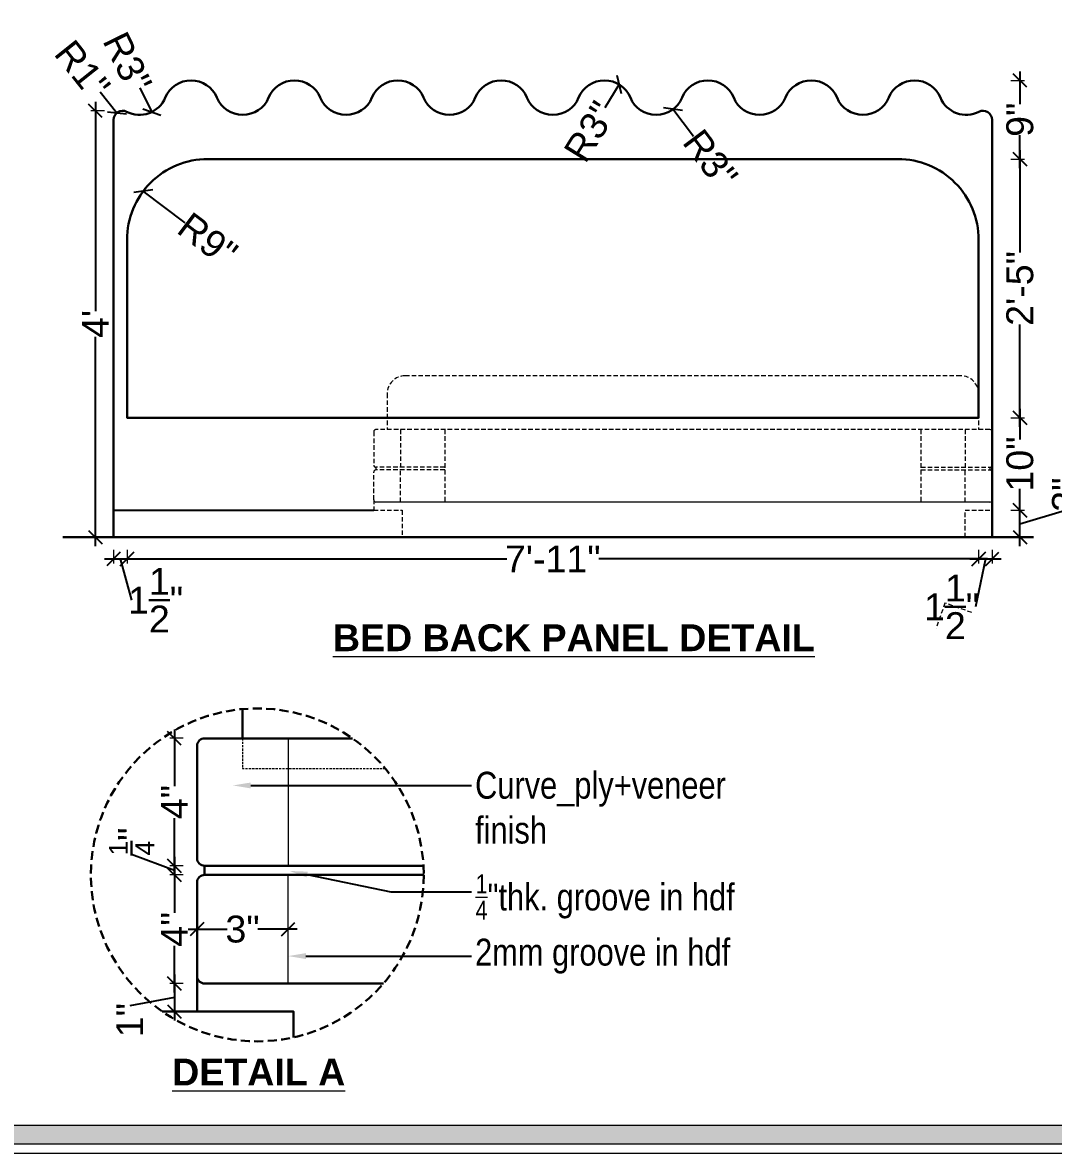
# Model space of a CAD drawing. Header units: millimetres. Extents: x 56222 to 3066687, y -650199 to -121287.
# Drawn here: x 131903.8 to 132018.8, y -183437.9 to -183311.7 of the extents above; entities that cross this region are included whole.
import ezdxf
from ezdxf import colors
from ezdxf.entities.mleader import LeaderData, LeaderLine
from ezdxf.math import Vec2, Vec3

# ---------------------------------------------------------------- set-up
doc = ezdxf.new("R2010")
doc.units = ezdxf.units.MM
doc.header["$MEASUREMENT"] = 0
doc.header["$PDMODE"] = 35
doc.linetypes.add('00-Floor Plan$0$DASHED', pattern=[0.75, 0.5, -0.25])
doc.linetypes.add('DASHEDX2', pattern=[1.5, 1, -0.5])
doc.layers.get('Defpoints').update_dxf_attribs({"color": 220})
for name, color, linetype, lineweight in [('DIM.', 250, 'Continuous', 13), ('Dimension', 10, 'DASHEDX2', 20), ('FURNITURE', 32, 'Continuous', 9), ('Text', 7, 'Continuous', 15), ('wall', 7, 'Continuous', 30), ('XX~SLAB ( BEAM )~ ( DIM )', 7, 'Continuous', 9)]:
    doc.layers.add(name, color=color, linetype=linetype, lineweight=lineweight)
doc.styles.add('Arial', font='arial.ttf')
doc.styles.get("Standard").update_dxf_attribs({"font": 'arial.ttf', "height": 6})
doc.styles.add('style4', font='ARIALN.TTF')
doc.dimstyles.new('Archana', dxfattribs={"dimtxt": 3, "dimasz": 1.5, "dimexe": 0.5, "dimexo": 0.5, "dimgap": 0, "dimtad": 0, "dimzin": 0, "dimdsep": 46, "dimlunit": 4, "dimtxsty": 'Arial', "dimblk": 'OBLIQUE', "dimcen": 0, "dimdle": 1, "dimclrd": 1, "dimclre": 1, "dimclrt": 5, "dimadec": 0, "dimazin": 0, "dimtfac": 1, "dimtofl": 0, "dimtmove": 1, "dimatfit": 3, "dimfxl": 1, "dimfxlon": 1, "dimtolj": 1, "dimtzin": 0, "dimlwd": 25, "dimlwe": -1, "dimarcsym": 0})

# ---------------------------------------------------------------- blocks, each defined once
blk = doc.blocks.new('_Oblique')
at = {"layer": 'wall', "color": 0, "lineweight": -2}
blk.add_line((-0.5, -0.5), (0.5, 0.5), dxfattribs=at)
blk = doc.blocks.new('*D842')
at = {"layer": 'Defpoints', "color": 0, "lineweight": 30, "transparency": 16777216}
for p in [(132011.94, -183366.11), (132015.05, -183366.11), (132011.94, -183369.11)]:
    blk.add_point(p, dxfattribs=at)
at = {"layer": 'FURNITURE', "color": 1, "lineweight": 25, "transparency": 16777216}
for p, q in [((132015.05, -183370.11), (132015.05, -183365.11)), ((132015.05, -183367.61), (132020.15, -183366.08))]:
    blk.add_line(p, q, dxfattribs=at)
at = {"layer": 'FURNITURE', "color": 1, "transparency": 16777216}
for p, q in [((132014.05, -183366.11), (132015.55, -183366.11)), ((132014.05, -183369.11), (132015.55, -183369.11))]:
    blk.add_line(p, q, dxfattribs=at)
at = {"layer": 'FURNITURE', "color": 1, "lineweight": 25, "transparency": 16777216, "xscale": 1.5, "yscale": 1.5, "zscale": 1.5}
for p, rotation in [((132015.05, -183366.11), 90), ((132015.05, -183369.11), 270)]:
    blk.add_blockref('_Oblique', p, dxfattribs=dict(at, rotation=rotation))
at = {"layer": 'FURNITURE', "color": 5, "lineweight": 30, "transparency": 16777216, "insert": (132020.15, -183364.36), "char_height": 3, "attachment_point": 5, "rotation": 90, "style": 'Arial'}
blk.add_mtext('\\A1;3"', dxfattribs=at)
blk = doc.blocks.new('*D843')
at = {"layer": 'Defpoints', "color": 0, "lineweight": 30, "transparency": 16777216}
for p in [(132010.44, -183355.79), (132015.05, -183355.79), (132011.94, -183366.11)]:
    blk.add_point(p, dxfattribs=at)
at = {"layer": 'FURNITURE', "color": 1, "lineweight": 25, "transparency": 16777216}
for p, q in [((132015.05, -183354.79), (132015.05, -183358.2)), ((132015.05, -183367.11), (132015.05, -183363.7))]:
    blk.add_line(p, q, dxfattribs=at)
at = {"layer": 'FURNITURE', "color": 1, "transparency": 16777216}
for p, q in [((132014.05, -183355.79), (132015.55, -183355.79)), ((132014.05, -183366.11), (132015.55, -183366.11))]:
    blk.add_line(p, q, dxfattribs=at)
at = {"layer": 'FURNITURE', "color": 1, "lineweight": 25, "transparency": 16777216, "xscale": 1.5, "yscale": 1.5, "zscale": 1.5}
for p, rotation in [((132015.05, -183355.79), 90), ((132015.05, -183366.11), 270)]:
    blk.add_blockref('_Oblique', p, dxfattribs=dict(at, rotation=rotation))
at = {"layer": 'FURNITURE', "color": 5, "lineweight": 30, "transparency": 16777216, "insert": (132015.05, -183360.95), "char_height": 3, "attachment_point": 5, "rotation": 90, "style": 'Arial'}
blk.add_mtext('\\A1;10"', dxfattribs=at)
blk = doc.blocks.new('*D844')
at = {"layer": 'Defpoints', "color": 0, "lineweight": 30, "transparency": 16777216}
for p in [(131995.89, -183326.93), (132015.05, -183326.93), (132010.44, -183355.79)]:
    blk.add_point(p, dxfattribs=at)
at = {"layer": 'FURNITURE', "color": 1, "lineweight": 25, "transparency": 16777216}
for p, q in [((132015.05, -183325.93), (132015.05, -183337.35)), ((132015.05, -183356.79), (132015.05, -183345.37))]:
    blk.add_line(p, q, dxfattribs=at)
at = {"layer": 'FURNITURE', "color": 1, "transparency": 16777216}
for p, q in [((132014.05, -183326.93), (132015.55, -183326.93)), ((132014.05, -183355.79), (132015.55, -183355.79))]:
    blk.add_line(p, q, dxfattribs=at)
at = {"layer": 'FURNITURE', "color": 1, "lineweight": 25, "transparency": 16777216, "xscale": 1.5, "yscale": 1.5, "zscale": 1.5}
for p, rotation in [((132015.05, -183326.93), 90), ((132015.05, -183355.79), 270)]:
    blk.add_blockref('_Oblique', p, dxfattribs=dict(at, rotation=rotation))
at = {"layer": 'FURNITURE', "color": 5, "lineweight": 30, "transparency": 16777216, "insert": (132015.05, -183341.36), "char_height": 3, "attachment_point": 5, "rotation": 90, "style": 'Arial'}
blk.add_mtext('\\A1;2\'-5"', dxfattribs=at)
blk = doc.blocks.new('*D845')
at = {"layer": 'Defpoints', "color": 0, "lineweight": 30, "transparency": 16777216}
for p in [(132003.29, -183318.15), (132015.05, -183318.15), (132001.44, -183326.93)]:
    blk.add_point(p, dxfattribs=at)
at = {"layer": 'FURNITURE', "color": 1, "lineweight": 25, "transparency": 16777216}
for p, q in [((132015.05, -183317.15), (132015.05, -183320.82)), ((132015.05, -183327.93), (132015.05, -183324.27))]:
    blk.add_line(p, q, dxfattribs=at)
at = {"layer": 'FURNITURE', "color": 1, "transparency": 16777216}
for p, q in [((132014.05, -183318.15), (132015.55, -183318.15)), ((132014.05, -183326.93), (132015.55, -183326.93))]:
    blk.add_line(p, q, dxfattribs=at)
at = {"layer": 'FURNITURE', "color": 1, "lineweight": 25, "transparency": 16777216, "xscale": 1.5, "yscale": 1.5, "zscale": 1.5}
for p, rotation in [((132015.05, -183318.15), 90), ((132015.05, -183326.93), 270)]:
    blk.add_blockref('_Oblique', p, dxfattribs=dict(at, rotation=rotation))
at = {"layer": 'FURNITURE', "color": 5, "lineweight": 30, "transparency": 16777216, "insert": (132015.05, -183322.54), "char_height": 3, "attachment_point": 5, "rotation": 90, "style": 'Arial'}
blk.add_mtext('\\A1;9"', dxfattribs=at)
blk = doc.blocks.new('*D846')
at = {"layer": 'Defpoints', "color": 0, "lineweight": 30, "transparency": 16777216}
for p in [(131915.41, -183371.29), (132010.44, -183370.73), (132010.44, -183371.54)]:
    blk.add_point(p, dxfattribs=at)
at = {"layer": 'FURNITURE', "color": 1, "lineweight": 25, "transparency": 16777216}
for p, q in [((131914.41, -183371.54), (131957.78, -183371.54)), ((132011.44, -183371.54), (131968.07, -183371.54))]:
    blk.add_line(p, q, dxfattribs=at)
at = {"layer": 'FURNITURE', "color": 1, "transparency": 16777216}
for p, q in [((131915.41, -183371.54), (131915.41, -183372.04)), ((132010.44, -183371.23), (132010.44, -183372.04))]:
    blk.add_line(p, q, dxfattribs=at)
at = {"layer": 'FURNITURE', "color": 1, "lineweight": 25, "transparency": 16777216, "xscale": 1.5, "yscale": 1.5, "zscale": 1.5, "rotation": 180}
blk.add_blockref('_Oblique', (131915.41, -183371.54), dxfattribs=at)
at = {"layer": 'FURNITURE', "color": 1, "lineweight": 25, "transparency": 16777216, "xscale": 1.5, "yscale": 1.5, "zscale": 1.5}
blk.add_blockref('_Oblique', (132010.44, -183371.54), dxfattribs=at)
at = {"layer": 'FURNITURE', "color": 5, "lineweight": 30, "transparency": 16777216, "insert": (131962.92, -183371.54), "char_height": 3, "attachment_point": 5, "style": 'Arial'}
blk.add_mtext('\\A1;7\'-11"', dxfattribs=at)
blk = doc.blocks.new('*D847')
at = {"layer": 'Defpoints', "color": 0, "lineweight": 30, "transparency": 16777216}
for p in [(131970.33, -183318.62), (131968.69, -183321.27)]:
    blk.add_point(p, dxfattribs=at)
at = {"layer": 'FURNITURE', "color": 1, "lineweight": 25, "transparency": 16777216}
blk.add_line((131968.76, -183321.17), (131970.33, -183318.62), dxfattribs=at)
at = {"layer": 'FURNITURE', "color": 1, "lineweight": 25, "transparency": 16777216, "xscale": 1.5, "yscale": 1.5, "zscale": 1.5, "rotation": 58.27272177050903}
blk.add_blockref('_Oblique', (131970.33, -183318.62), dxfattribs=at)
at = {"layer": 'FURNITURE', "color": 5, "lineweight": 30, "transparency": 16777216, "insert": (131967.09, -183323.86), "char_height": 3, "attachment_point": 5, "rotation": 58.2727, "style": 'Arial'}
blk.add_mtext('\\A1;R3"', dxfattribs=at)
blk = doc.blocks.new('*D848')
at = {"layer": 'Defpoints', "color": 0, "lineweight": 30, "transparency": 16777216}
for p in [(131974.46, -183318.87), (131976.33, -183321.37)]:
    blk.add_point(p, dxfattribs=at)
at = {"layer": 'FURNITURE', "color": 1, "lineweight": 25, "transparency": 16777216}
blk.add_line((131978.61, -183324.41), (131976.33, -183321.37), dxfattribs=at)
at = {"layer": 'FURNITURE', "color": 1, "lineweight": 25, "transparency": 16777216, "xscale": 1.5, "yscale": 1.5, "zscale": 1.5, "rotation": 126.9147241198297}
blk.add_blockref('_Oblique', (131976.33, -183321.37), dxfattribs=at)
at = {"layer": 'FURNITURE', "color": 5, "lineweight": 30, "transparency": 16777216, "insert": (131980.51, -183326.93), "char_height": 3, "attachment_point": 5, "rotation": 306.9147, "style": 'Arial'}
blk.add_mtext('\\A1;R3"', dxfattribs=at)
blk = doc.blocks.new('*D849')
at = {"layer": 'Defpoints', "color": 0, "lineweight": 30, "transparency": 16777216}
for p in [(131917.23, -183330.51), (131924.41, -183335.93)]:
    blk.add_point(p, dxfattribs=at)
at = {"layer": 'FURNITURE', "color": 1, "lineweight": 25, "transparency": 16777216}
blk.add_line((131921.89, -183334.03), (131917.23, -183330.51), dxfattribs=at)
at = {"layer": 'FURNITURE', "color": 1, "lineweight": 25, "transparency": 16777216, "xscale": 1.5, "yscale": 1.5, "zscale": 1.5, "rotation": 142.9781989693145}
blk.add_blockref('_Oblique', (131917.23, -183330.51), dxfattribs=at)
at = {"layer": 'FURNITURE', "color": 5, "lineweight": 30, "transparency": 16777216, "insert": (131924.41, -183335.93), "char_height": 3, "attachment_point": 5, "rotation": 322.9782, "style": 'Arial'}
blk.add_mtext('\\A1;R9"', dxfattribs=at)
blk = doc.blocks.new('*D850')
at = {"layer": 'Defpoints', "color": 0, "lineweight": 30, "transparency": 16777216}
for p in [(131913.91, -183355.14), (131915.41, -183355.79), (131915.41, -183371.54)]:
    blk.add_point(p, dxfattribs=at)
at = {"layer": 'FURNITURE', "color": 1, "lineweight": 25, "transparency": 16777216}
for p, q in [((131912.91, -183371.54), (131916.41, -183371.54)), ((131914.66, -183371.54), (131915.92, -183376.14))]:
    blk.add_line(p, q, dxfattribs=at)
at = {"layer": 'FURNITURE', "color": 1, "transparency": 16777216}
for p, q in [((131913.91, -183370.54), (131913.91, -183372.04)), ((131915.41, -183370.54), (131915.41, -183372.04))]:
    blk.add_line(p, q, dxfattribs=at)
at = {"layer": 'FURNITURE', "color": 1, "lineweight": 25, "transparency": 16777216, "xscale": 1.5, "yscale": 1.5, "zscale": 1.5, "rotation": 180}
blk.add_blockref('_Oblique', (131913.91, -183371.54), dxfattribs=at)
at = {"layer": 'FURNITURE', "color": 1, "lineweight": 25, "transparency": 16777216, "xscale": 1.5, "yscale": 1.5, "zscale": 1.5}
blk.add_blockref('_Oblique', (131915.41, -183371.54), dxfattribs=at)
at = {"layer": 'FURNITURE', "color": 5, "lineweight": 30, "transparency": 16777216, "insert": (131918.6, -183376.14), "char_height": 3, "attachment_point": 5, "style": 'Arial'}
blk.add_mtext('\\A1;1{\\H1x;\\S1/2;}"', dxfattribs=at)
blk = doc.blocks.new('*D851')
at = {"layer": 'Defpoints', "color": 0, "lineweight": 30, "transparency": 16777216}
for p in [(132010.44, -183355.79), (132011.94, -183355.79), (132011.94, -183371.54)]:
    blk.add_point(p, dxfattribs=at)
at = {"layer": 'FURNITURE', "color": 1, "lineweight": 25, "transparency": 16777216}
for p, q in [((132009.44, -183371.54), (132012.94, -183371.54)), ((132011.19, -183371.54), (132010.1, -183376.88))]:
    blk.add_line(p, q, dxfattribs=at)
at = {"layer": 'FURNITURE', "color": 1, "transparency": 16777216}
for p, q in [((132010.44, -183370.54), (132010.44, -183372.04)), ((132011.94, -183370.54), (132011.94, -183372.04))]:
    blk.add_line(p, q, dxfattribs=at)
at = {"layer": 'FURNITURE', "color": 1, "lineweight": 25, "transparency": 16777216, "xscale": 1.5, "yscale": 1.5, "zscale": 1.5, "rotation": 180}
blk.add_blockref('_Oblique', (132010.44, -183371.54), dxfattribs=at)
at = {"layer": 'FURNITURE', "color": 1, "lineweight": 25, "transparency": 16777216, "xscale": 1.5, "yscale": 1.5, "zscale": 1.5}
blk.add_blockref('_Oblique', (132011.94, -183371.54), dxfattribs=at)
at = {"layer": 'FURNITURE', "color": 5, "lineweight": 30, "transparency": 16777216, "insert": (132007.42, -183376.88), "char_height": 3, "attachment_point": 5, "style": 'Arial'}
blk.add_mtext('\\A1;1{\\H1x;\\S1/2;}"', dxfattribs=at)
blk = doc.blocks.new('*D810')
at = {"layer": 'Defpoints', "color": 0, "lineweight": 30, "transparency": 16777216}
for p in [(131914.29, -183321.76), (131914.91, -183322.54)]:
    blk.add_point(p, dxfattribs=at)
at = {"layer": 'FURNITURE', "color": 1, "lineweight": 25, "transparency": 16777216}
blk.add_line((131912.42, -183319.41), (131914.29, -183321.76), dxfattribs=at)
at = {"layer": 'FURNITURE', "color": 1, "lineweight": 25, "transparency": 16777216, "xscale": 1.5, "yscale": 1.5, "zscale": 1.5, "rotation": 308.6032025568325}
blk.add_blockref('_Oblique', (131914.29, -183321.76), dxfattribs=at)
at = {"layer": 'FURNITURE', "color": 5, "lineweight": 30, "transparency": 16777216, "insert": (131910.45, -183316.95), "char_height": 3, "attachment_point": 5, "rotation": 308.6032, "style": 'Arial'}
blk.add_mtext('\\A1;R1"', dxfattribs=at)
blk = doc.blocks.new('*D811')
at = {"layer": 'Defpoints', "color": 0, "lineweight": 30, "transparency": 16777216}
for p in [(131911.88, -183321.54), (131914.91, -183321.54), (131913.91, -183369.11)]:
    blk.add_point(p, dxfattribs=at)
at = {"layer": 'FURNITURE', "color": 1, "lineweight": 25, "transparency": 16777216}
for p, q in [((131911.88, -183320.54), (131911.88, -183343.88)), ((131911.88, -183370.11), (131911.88, -183346.77))]:
    blk.add_line(p, q, dxfattribs=at)
at = {"layer": 'FURNITURE', "color": 1, "transparency": 16777216}
for p, q in [((131912.88, -183321.54), (131911.38, -183321.54)), ((131912.88, -183369.11), (131911.38, -183369.11))]:
    blk.add_line(p, q, dxfattribs=at)
at = {"layer": 'FURNITURE', "color": 1, "lineweight": 25, "transparency": 16777216, "xscale": 1.5, "yscale": 1.5, "zscale": 1.5}
for p, rotation in [((131911.88, -183321.54), 90), ((131911.88, -183369.11), 270)]:
    blk.add_blockref('_Oblique', p, dxfattribs=dict(at, rotation=rotation))
at = {"layer": 'FURNITURE', "color": 5, "lineweight": 30, "transparency": 16777216, "insert": (131911.88, -183345.32), "char_height": 3, "attachment_point": 5, "rotation": 90, "style": 'Arial'}
blk.add_mtext("\\A1;4'", dxfattribs=at)
blk = doc.blocks.new('*D812')
at = {"layer": 'Defpoints', "color": 0, "lineweight": 30, "transparency": 16777216}
for p in [(132002.98, -183318.17), (132002.98, -183369.11), (132021.68, -183369.11)]:
    blk.add_point(p, dxfattribs=at)
at = {"layer": 'FURNITURE', "color": 1, "lineweight": 25, "transparency": 16777216}
for p, q in [((132021.68, -183317.17), (132021.68, -183339.59)), ((132021.68, -183370.11), (132021.68, -183347.69))]:
    blk.add_line(p, q, dxfattribs=at)
at = {"layer": 'FURNITURE', "color": 1, "transparency": 16777216}
for p, q in [((132020.68, -183318.17), (132022.18, -183318.17)), ((132020.68, -183369.11), (132022.18, -183369.11))]:
    blk.add_line(p, q, dxfattribs=at)
at = {"layer": 'FURNITURE', "color": 1, "lineweight": 25, "transparency": 16777216, "xscale": 1.5, "yscale": 1.5, "zscale": 1.5}
for p, rotation in [((132021.68, -183318.17), 90), ((132021.68, -183369.11), 270)]:
    blk.add_blockref('_Oblique', p, dxfattribs=dict(at, rotation=rotation))
at = {"layer": 'FURNITURE', "color": 5, "lineweight": 30, "transparency": 16777216, "insert": (132021.68, -183343.64), "char_height": 3, "attachment_point": 5, "rotation": 90, "style": 'Arial'}
blk.add_mtext('\\A1;4\'-3"', dxfattribs=at)
blk = doc.blocks.new('*D813')
at = {"layer": 'Defpoints', "color": 0, "lineweight": 30, "transparency": 16777216}
for p in [(131916.8, -183318.87), (131918.17, -183321.68)]:
    blk.add_point(p, dxfattribs=at)
at = {"layer": 'FURNITURE', "color": 1, "lineweight": 25, "transparency": 16777216}
blk.add_line((131916.85, -183318.98), (131918.17, -183321.68), dxfattribs=at)
at = {"layer": 'FURNITURE', "color": 1, "lineweight": 25, "transparency": 16777216, "xscale": 1.5, "yscale": 1.5, "zscale": 1.5, "rotation": 296.0916973007376}
blk.add_blockref('_Oblique', (131918.17, -183321.68), dxfattribs=at)
at = {"layer": 'FURNITURE', "color": 5, "lineweight": 30, "transparency": 16777216, "insert": (131915.46, -183316.15), "char_height": 3, "attachment_point": 5, "rotation": 296.0917, "style": 'Arial'}
blk.add_mtext('\\A1;R3"', dxfattribs=at)
blk = doc.blocks.new('*D814')
at = {"layer": 'Defpoints', "color": 0, "lineweight": 30, "transparency": 16777216}
for p in [(131929, -183391.55), (131920.69, -183405.77), (131929, -183405.77)]:
    blk.add_point(p, dxfattribs=at)
at = {"layer": 'FURNITURE', "color": 1, "transparency": 16777216}
for p, q in [((131921.69, -183391.55), (131920.19, -183391.55)), ((131921.69, -183405.77), (131920.19, -183405.77))]:
    blk.add_line(p, q, dxfattribs=at)
at = {"layer": 'FURNITURE', "color": 1, "lineweight": 25, "transparency": 16777216}
for p, q in [((131920.69, -183390.55), (131920.69, -183396.88)), ((131920.69, -183406.77), (131920.69, -183400.45))]:
    blk.add_line(p, q, dxfattribs=at)
at = {"layer": 'FURNITURE', "color": 1, "lineweight": 25, "transparency": 16777216, "xscale": 1.5, "yscale": 1.5, "zscale": 1.5}
for p, rotation in [((131920.69, -183391.55), 90), ((131920.69, -183405.77), 270)]:
    blk.add_blockref('_Oblique', p, dxfattribs=dict(at, rotation=rotation))
at = {"layer": 'FURNITURE', "color": 5, "lineweight": 30, "transparency": 16777216, "insert": (131920.69, -183398.66), "char_height": 3, "attachment_point": 5, "rotation": 90, "style": 'Arial'}
blk.add_mtext('\\A1;4"', dxfattribs=at)
blk = doc.blocks.new('*D815')
at = {"layer": 'Defpoints', "color": 0, "lineweight": 30, "transparency": 16777216}
for p in [(131920.69, -183406.79), (131929, -183405.77), (131929, -183406.79)]:
    blk.add_point(p, dxfattribs=at)
at = {"layer": 'FURNITURE', "color": 1, "lineweight": 25, "transparency": 16777216}
for p, q in [((131920.69, -183406.28), (131915.92, -183404.5)), ((131920.69, -183404.77), (131920.69, -183407.79))]:
    blk.add_line(p, q, dxfattribs=at)
at = {"layer": 'FURNITURE', "color": 1, "transparency": 16777216}
for p, q in [((131921.69, -183405.77), (131920.19, -183405.77)), ((131921.69, -183406.79), (131920.19, -183406.79))]:
    blk.add_line(p, q, dxfattribs=at)
at = {"layer": 'FURNITURE', "color": 1, "lineweight": 25, "transparency": 16777216, "xscale": 1.5, "yscale": 1.5, "zscale": 1.5}
for p, rotation in [((131920.69, -183405.77), 90), ((131920.69, -183406.79), 270)]:
    blk.add_blockref('_Oblique', p, dxfattribs=dict(at, rotation=rotation))
at = {"layer": 'FURNITURE', "color": 5, "lineweight": 30, "transparency": 16777216, "insert": (131915.92, -183403.06), "char_height": 3, "attachment_point": 5, "rotation": 90, "style": 'Arial'}
blk.add_mtext('\\A1;{\\H0.7x;\\S1/4;}"', dxfattribs=at)
blk = doc.blocks.new('*D816')
at = {"layer": 'Defpoints', "color": 0, "lineweight": 30, "transparency": 16777216}
for p in [(131929, -183406.79), (131920.69, -183418.91), (131929, -183418.91, 0)]:
    blk.add_point(p, dxfattribs=at)
at = {"layer": 'FURNITURE', "color": 1, "transparency": 16777216}
for p, q in [((131921.69, -183406.79), (131920.19, -183406.79)), ((131921.69, -183418.91), (131920.19, -183418.91))]:
    blk.add_line(p, q, dxfattribs=at)
at = {"layer": 'FURNITURE', "color": 1, "lineweight": 25, "transparency": 16777216}
for p, q in [((131920.69, -183405.79), (131920.69, -183411.01)), ((131920.69, -183419.91), (131920.69, -183414.69))]:
    blk.add_line(p, q, dxfattribs=at)
at = {"layer": 'FURNITURE', "color": 1, "lineweight": 25, "transparency": 16777216, "xscale": 1.5, "yscale": 1.5, "zscale": 1.5}
for p, rotation in [((131920.69, -183406.79), 90), ((131920.69, -183418.91), 270)]:
    blk.add_blockref('_Oblique', p, dxfattribs=dict(at, rotation=rotation))
at = {"layer": 'FURNITURE', "color": 5, "lineweight": 30, "transparency": 16777216, "insert": (131920.69, -183412.85), "char_height": 3, "attachment_point": 5, "rotation": 90, "style": 'Arial'}
blk.add_mtext("\\A1;4''", dxfattribs=at)
blk = doc.blocks.new('*D796')
at = {"layer": 'Defpoints', "color": 0, "lineweight": 30, "transparency": 16777216}
for p in [(131929, -183418.91, 0), (131920.69, -183422.02), (131929.19, -183422.02)]:
    blk.add_point(p, dxfattribs=at)
at = {"layer": 'FURNITURE', "color": 1, "lineweight": 25, "transparency": 16777216}
for p, q in [((131920.69, -183417.91), (131920.69, -183423.02)), ((131920.69, -183420.46), (131915.71, -183421.41))]:
    blk.add_line(p, q, dxfattribs=at)
at = {"layer": 'FURNITURE', "color": 1, "transparency": 16777216}
for p, q in [((131921.69, -183418.91), (131920.19, -183418.91)), ((131921.69, -183422.02), (131920.19, -183422.02))]:
    blk.add_line(p, q, dxfattribs=at)
at = {"layer": 'FURNITURE', "color": 1, "lineweight": 25, "transparency": 16777216, "xscale": 1.5, "yscale": 1.5, "zscale": 1.5}
for p, rotation in [((131920.69, -183418.91), 90), ((131920.69, -183422.02), 270)]:
    blk.add_blockref('_Oblique', p, dxfattribs=dict(at, rotation=rotation))
at = {"layer": 'FURNITURE', "color": 5, "lineweight": 30, "transparency": 16777216, "insert": (131915.71, -183422.99), "char_height": 3, "attachment_point": 5, "rotation": 90, "style": 'Arial'}
blk.add_mtext('\\A1;1"', dxfattribs=at)
blk = doc.blocks.new('*D797')
at = {"layer": 'Defpoints', "color": 0, "lineweight": 30, "transparency": 16777216}
for p in [(131933.38, -183412.85), (131923.22, -183415.28, 0), (131933.38, -183415.28, 0)]:
    blk.add_point(p, dxfattribs=at)
at = {"layer": 'FURNITURE', "color": 1, "lineweight": 25, "transparency": 16777216}
for p, q in [((131922.22, -183412.85), (131926.58, -183412.85)), ((131934.38, -183412.85), (131930.02, -183412.85))]:
    blk.add_line(p, q, dxfattribs=at)
at = {"layer": 'FURNITURE', "color": 1, "transparency": 16777216}
for p, q in [((131923.22, -183413.85), (131923.22, -183412.35)), ((131933.38, -183413.85), (131933.38, -183412.35))]:
    blk.add_line(p, q, dxfattribs=at)
at = {"layer": 'FURNITURE', "color": 1, "lineweight": 25, "transparency": 16777216, "xscale": 1.5, "yscale": 1.5, "zscale": 1.5, "rotation": 180}
blk.add_blockref('_Oblique', (131923.22, -183412.85), dxfattribs=at)
at = {"layer": 'FURNITURE', "color": 1, "lineweight": 25, "transparency": 16777216, "xscale": 1.5, "yscale": 1.5, "zscale": 1.5}
blk.add_blockref('_Oblique', (131933.38, -183412.85), dxfattribs=at)
at = {"layer": 'FURNITURE', "color": 5, "lineweight": 30, "transparency": 16777216, "insert": (131928.3, -183412.85), "char_height": 3, "attachment_point": 5, "style": 'Arial'}
blk.add_mtext('\\A1;3"', dxfattribs=at)

msp = doc.modelspace()

# ---------------------------------------------------------------- hatches: boundary and pattern name
at = {"layer": 'Dimension', "linetype": 'Continuous', "true_color": 0xd39e00}
h = msp.add_hatch(color=42, dxfattribs=at)
h.paths.add_polyline_path([(131778.981, -183228.11), (131778.981, -183436.814), (132075.488, -183436.814), (132075.488, -183228.11)])
h.paths.add_polyline_path([(131781.062, -183434.733), (132073.407, -183434.733), (132073.407, -183230.191), (131781.062, -183230.191)], flags=16)

# ---------------------------------------------------------------- linework, layer by layer
at = {"layer": 'Dimension', "color": 42, "linetype": 'Continuous', "true_color": 0xd39e00}
for points in [[(131777.94, -183227.069), (132076.528, -183227.069), (132076.528, -183437.854), (131777.94, -183437.854)], [(131778.981, -183228.11), (132075.488, -183228.11), (132075.488, -183436.814), (131778.981, -183436.814)], [(131781.062, -183230.191), (132073.407, -183230.191), (132073.407, -183434.733), (131781.062, -183434.733)]]:
    msp.add_lwpolyline(points, close=True, dxfattribs=at)
at = {"layer": 'FURNITURE', "lineweight": 30}
for p, q in [((131913.913, -183322.541), (131913.913, -183369.109)), ((132011.937, -183322.541), (132011.937, -183358.109)), ((131923.224, -183418.062, 0.004), (131923.224, -183422.018, 0.004)), ((131919.33, -183422.018), (131933.969, -183422.018))]:
    msp.add_line(p, q, dxfattribs=at)
at = {"layer": 'FURNITURE', "linetype": 'DASHEDX2', "lineweight": 15, "ltscale": 0.5}
for p, q in [((132008.437, -183351.109), (131946.437, -183351.109)), ((131944.437, -183353.109, 0), (131944.437, -183357.109, 0)), ((132010.437, -183353.109, 0), (132010.437, -183357.109, 0)), ((131942.937, -183357.359), (131942.937, -183361.059)), ((132011.687, -183357.109), (131943.187, -183357.109)), ((131945.937, -183357.109), (131945.937, -183361.309)), ((131950.866, -183357.109), (131950.866, -183365.19, 0)), ((132004.008, -183357.109), (132004.008, -183365.19, 0)), ((132008.937, -183357.109), (132008.937, -183361.309)), ((132011.937, -183357.359), (132011.937, -183361.059)), ((131950.866, -183361.309), (131943.187, -183361.309)), ((131943.187, -183361.309), (131943.187, -183361.609)), ((132004.008, -183361.309), (132011.687, -183361.309)), ((132011.687, -183361.309), (132011.687, -183361.609)), ((131942.937, -183364.94, 0), (131942.937, -183361.859)), ((131950.866, -183361.609), (131943.187, -183361.609)), ((131945.937, -183365.19, 0), (131945.937, -183361.609)), ((132004.008, -183361.609), (132011.687, -183361.609)), ((132008.937, -183365.19, 0), (132008.937, -183361.609)), ((132011.937, -183364.94, 0), (132011.937, -183361.859, 0)), ((131942.937, -183364.94, 0.001), (131942.937, -183366.109, 0.001)), ((131942.937, -183366.109, 0.001), (131946.112, -183366.109)), ((131946.112, -183366.109), (131946.112, -183369.109)), ((131946.112, -183369.109), (132008.937, -183369.109)), ((132006.68, -183376.459), (132005.683, -183379.289)), ((132009.674, -183377.513, 0.001), (132006.68, -183376.459))]:
    msp.add_line(p, q, dxfattribs=at)
at = {"layer": 'FURNITURE', "lineweight": 15, "ltscale": 0.5}
msp.add_line((132011.687, -183365.19, 0), (131943.187, -183365.19), dxfattribs=at)
at = {"layer": 'FURNITURE', "lineweight": 25, "ltscale": 0.5}
msp.add_line((131913.913, -183366.109), (131942.937, -183366.109, 0.001), dxfattribs=at)
at = {"layer": 'FURNITURE', "lineweight": 30, "ltscale": 0.5}
for p, q in [((131928.301, -183388.292, 0), (131928.301, -183391.554, 0)), ((131940.568, -183391.554), (131924.07, -183391.554)), ((131923.224, -183392.401), (131923.224, -183404.925)), ((131948.49, -183405.771), (131924.07, -183405.771)), ((131924.07, -183405.771), (131924.07, -183406.786)), ((131948.517, -183406.786), (131924.07, -183406.786)), ((131923.224, -183418.062, 0), (131923.224, -183407.632, 0)), ((131944.015, -183418.908, 0), (131924.07, -183418.908))]:
    msp.add_line(p, q, dxfattribs=at)
at = {"layer": 'FURNITURE', "linetype": '00-Floor Plan$0$DASHED', "lineweight": 5, "ltscale": 0.5}
for p in [(131928.301, -183391.554, 0), (131944.247, -183394.939)]:
    msp.add_line(p, (131928.301, -183394.939), dxfattribs=at)
at = {"layer": 'FURNITURE', "lineweight": 5, "ltscale": 0.5}
for p, q in [((131933.378, -183391.554), (131933.378, -183405.771)), ((131933.378, -183418.908, 0), (131933.378, -183406.786, 0))]:
    msp.add_line(p, q, dxfattribs=at)
at = {"layer": 'FURNITURE', "lineweight": 30}
msp.add_lwpolyline([(132006.171, -183320.074, 0.6666667), (132000.405, -183320.074, -0.6666667), (131994.639, -183320.074, 0.6666667), (131988.873, -183320.074, -0.6666667), (131983.106, -183320.074, 0.6666667), (131977.34, -183320.074, -0.6666667), (131971.574, -183320.074, 0.6666667), (131965.808, -183320.074, -0.6666667), (131960.042, -183320.074, 0.6666667), (131954.276, -183320.074, -0.6666667), (131948.51, -183320.074, 0.6666667), (131942.743, -183320.074, -0.6666667), (131936.977, -183320.074, 0.6666667), (131931.211, -183320.074, -0.6666667), (131925.445, -183320.074, 0.6666667), (131919.679, -183320.074, -0.4376879), (131915.369, -183321.651)], format="xyb", dxfattribs=at)
msp.add_lwpolyline([(132010.437, -183355.791), (132010.437, -183335.931, 0.4142136), (132001.437, -183326.931), (131924.413, -183326.931, 0.4142136), (131915.413, -183335.931), (131915.413, -183355.791)], format="xyb", close=True, dxfattribs=at)
for points in [[(132011.937, -183369.109), (132011.937, -183332.044)], [(132011.937, -183353.11), (132011.937, -183345.023)]]:
    msp.add_lwpolyline(points, dxfattribs=at)
at = {"layer": 'FURNITURE', "linetype": 'DASHEDX2', "lineweight": 15, "ltscale": 0.5}
msp.add_lwpolyline([(132008.937, -183369.109), (132008.937, -183366.109), (132011.937, -183366.109)], dxfattribs=at)
at = {"layer": 'FURNITURE', "lineweight": 30, "ltscale": 0.5, "elevation": 0}
msp.add_lwpolyline([(131933.969, -183424.914), (131933.969, -183422.018), (131923.224, -183422.018)], dxfattribs=at)
at = {"layer": 'FURNITURE', "color": 1, "linetype": 'DASHEDX2', "lineweight": 30}
msp.add_circle((131929.949, -183406.786, 0), 18.568, dxfattribs=at)
at = {"layer": 'FURNITURE', "lineweight": 30}
for centre, radius, start, end in [((132009.054, -183318.872), 3.123, 202.61986, 297.17351), ((131914.913, -183322.541), 1, 62.82649, 180), ((132010.937, -183322.541), 1, 0, 117.17351)]:
    msp.add_arc(centre, radius, start, end, dxfattribs=at)
at = {"layer": 'FURNITURE', "linetype": 'DASHEDX2', "lineweight": 15, "ltscale": 0.5}
for centre, radius, start, end in [((131946.437, -183353.109, 0), 2, 90, 180), ((132008.437, -183353.109), 2, 0, 90), ((131943.187, -183357.359), 0.25, 90, 180), ((131943.187, -183361.059), 0.25, 180, 270), ((132011.687, -183361.059), 0.25, 270, 0), ((131943.187, -183361.859, 0), 0.25, 90, 180)]:
    msp.add_arc(centre, radius, start, end, dxfattribs=at)
at = {"layer": 'FURNITURE', "lineweight": 15, "ltscale": 0.5}
for centre, start, end in [((132011.687, -183357.359), 0, 90), ((131943.187, -183364.94, 0.001), 180, 270)]:
    msp.add_arc(centre, 0.25, start, end, dxfattribs=at)
at = {"layer": 'FURNITURE', "linetype": 'DASHEDX2', "lineweight": 15, "ltscale": 0.5, "extrusion": (-6.84769e-20, 1.86557e-08, 1)}
msp.add_arc((132011.687, -183361.859, -0.003), 0.25, 0, 90, dxfattribs=at)
at = {"layer": 'FURNITURE', "lineweight": 15, "ltscale": 0.5, "extrusion": (-7.30542e-10, 1.86557e-08, 1)}
msp.add_arc((132011.687, -183364.94, -0.004), 0.25, 270, 0, dxfattribs=at)
at = {"layer": 'FURNITURE', "lineweight": 30, "ltscale": 0.5}
for centre, start, end in [((131924.07, -183392.401), 90, 180), ((131924.07, -183404.925), 180, 270), ((131924.07, -183407.632, -0.001), 90, 180), ((131924.07, -183418.062, 0.004), 180, 270)]:
    msp.add_arc(centre, 0.846, start, end, dxfattribs=at)
at = {"layer": 'XX~SLAB ( BEAM )~ ( DIM )', "lineweight": 30}
msp.add_line((131908.252, -183369.109), (132016.56, -183369.109), dxfattribs=at)

# ---------------------------------------------------------------- texts
at = {"layer": 'DIM.', "color": 1, "char_height": 3, "attachment_point": 1}
for s, insert in [('{\\fArial|b1|i0|c0|p34;\\LBED BACK PANEL DETAIL}', (131938.382, -183378.828)), ('{\\fArial|b1|i0|c0|p34;\\LDETAIL A}', (131920.448, -183427.281))]:
    msp.add_mtext_dynamic_manual_height_columns(s, width=111.55884, gutter_width=1, heights=[0], dxfattribs=dict(at, insert=insert))

# ---------------------------------------------------------------- dimensions: what is measured, and where the dimension line sits
at = {"layer": 'FURNITURE', "lineweight": 30}
for center, mpoint, picture, middle in [((131916.796, -183318.872), (131918.17, -183321.677), '*D813', (131915.46, -183316.146)), ((131968.691, -183321.275), (131970.334, -183318.618), '*D847', (131967.094, -183323.858)), ((131974.457, -183318.872), (131976.333, -183321.37), '*D848', (131980.511, -183326.931)), ((131924.413, -183335.931), (131917.227, -183330.512), '*D849', (131924.413, -183335.931))]:
    dim = msp.add_radius_dim(center=center, mpoint=mpoint, dimstyle='Archana', dxfattribs=at)
    dim.commit()
    dim.dimension.update_dxf_attribs({"geometry": picture, "text_midpoint": middle, "dimtype": 164})
dim = msp.add_radius_dim(center=(131914.913, -183322.541), mpoint=(131914.289, -183321.759), dimstyle='Archana', dxfattribs=at)
dim.commit()
dim.dimension.update_dxf_attribs({"geometry": '*D810', "text_midpoint": (131910.446, -183316.946)})
for base, p1, p2, picture, middle in [((132015.048, -183318.152), (132001.437, -183326.931), (132003.288, -183318.152), '*D845', (132015.048, -183322.541)), ((131911.881, -183321.541), (131913.913, -183369.109), (131914.913, -183321.541), '*D811', (131911.881, -183345.325)), ((132015.048, -183326.931), (132010.437, -183355.791), (131995.887, -183326.931), '*D844', (132015.048, -183341.361)), ((132015.048, -183355.791), (132011.937, -183366.109), (132010.437, -183355.791), '*D843', (132015.048, -183360.95)), ((132015.048, -183366.109), (132011.937, -183369.109), (132011.937, -183366.109), '*D842', (132020.146, -183366.079))]:
    dim = msp.add_linear_dim(base=base, p1=p1, p2=p2, angle=90, dimstyle='Archana', override={"dimdec": 0}, dxfattribs=at)
    dim.commit()
    dim.dimension.update_dxf_attribs({"geometry": picture, "text_midpoint": middle})
dim = msp.add_linear_dim(base=(132021.676, -183369.109), p1=(132002.982, -183318.167), p2=(132002.982, -183369.109), angle=90, dimstyle='Archana', dxfattribs=at)
dim.commit()
dim.dimension.update_dxf_attribs({"geometry": '*D812', "text_midpoint": (132021.676, -183343.638)})
for base, p1, p2, picture, middle in [((131915.413, -183371.544), (131913.913, -183355.144), (131915.413, -183355.791), '*D850', (131915.921, -183376.14)), ((132011.937, -183371.544), (132010.437, -183355.791), (132011.937, -183355.791), '*D851', (132010.096, -183376.877))]:
    dim = msp.add_linear_dim(base=base, p1=p1, p2=p2, dimstyle='Archana', dxfattribs=at)
    dim.commit()
    dim.dimension.update_dxf_attribs({"geometry": picture, "text_midpoint": middle, "dimtype": 160})
dim = msp.add_linear_dim(base=(132010.437, -183371.544), p1=(131915.413, -183371.294), p2=(132010.437, -183370.734), dimstyle='Archana', dxfattribs=at)
dim.commit()
dim.dimension.update_dxf_attribs({"geometry": '*D846', "text_midpoint": (131962.925, -183371.544)})
for base, p1, p2, text, picture, middle in [((131920.692, -183405.771), (131929.005, -183391.554), (131929.005, -183405.771), '4"', '*D814', (131920.692, -183398.663)), ((131920.692, -183418.908), (131929.005, -183406.786), (131929.005, -183418.908, 0), "4''", '*D816', (131920.692, -183412.847))]:
    dim = msp.add_linear_dim(base=base, p1=p1, p2=p2, angle=90, text=text, dimstyle='Archana', dxfattribs=at)
    dim.commit()
    dim.dimension.update_dxf_attribs({"geometry": picture, "text_midpoint": middle})
for base, p1, p2, text, picture, middle in [((131920.692, -183406.786), (131929.005, -183405.771), (131929.005, -183406.786), '{\\H0.7x;\\S1/4;}"', '*D815', (131915.924, -183404.504)), ((131920.692, -183422.018), (131929.005, -183418.908, 0), (131929.19, -183422.018), '1"', '*D796', (131915.714, -183421.408))]:
    dim = msp.add_linear_dim(base=base, p1=p1, p2=p2, angle=90, text=text, dimstyle='Archana', dxfattribs=at)
    dim.commit()
    dim.dimension.update_dxf_attribs({"geometry": picture, "text_midpoint": middle, "dimtype": 160})
dim = msp.add_linear_dim(base=(131933.378, -183412.847), p1=(131923.224, -183415.285, 0), p2=(131933.378, -183415.285, 0), text='3"', dimstyle='Archana', dxfattribs=at)
dim.commit()
dim.dimension.update_dxf_attribs({"geometry": '*D797', "text_midpoint": (131928.301, -183412.847)})

# ---------------------------------------------------------------- leaders
at = {"layer": 'Text', "color": 1, "lineweight": 0, "ltscale": 20}
ml = msp.add_multileader_mtext('Standard', dxfattribs=at)
ml.set_content('Curve_ply+veneer \\Pfinish', color=1, style='style4')
ml.set_leader_properties()
ml.build(insert=Vec2(0, 0))
ml.multileader.update_dxf_attribs({"dogleg_length": 2.025, "arrow_head_size": 2})
ctx = ml.context
ctx.base_point, ctx.char_height, ctx.arrow_head_size, ctx.landing_gap_size, ctx.plane_origin = Vec3(131953.85, -183396.808), 3, 2, 0.4, Vec3(131882.495, -183396.808)
notes = []
notes.append((ctx, [(0, (1, 1, 0), (131944.851, -183396.808), (1, 0), 8.999, [(0, [(131927.224, -183396.808)], 0, [])])]))
ctx.mtext.insert = Vec3(131954.25, -183395.283)
ml = msp.add_multileader_mtext('Standard', dxfattribs=at)
ml.set_content('\\A1;{\\H0.7x;\\S1/4;\\H1.42857x;"thk. groove in hdf }', color=1, style='style4')
ml.set_leader_properties()
ml.build(insert=Vec2(0, 0))
ml.multileader.update_dxf_attribs({"dogleg_length": 2.025, "arrow_head_size": 2})
ctx = ml.context
ctx.base_point, ctx.char_height, ctx.arrow_head_size, ctx.landing_gap_size, ctx.plane_origin = Vec3(131953.85, -183408.675), 3, 2, 0.4, Vec3(131882.495, -183408.675)
ctx.text_align_type = 1
notes.append((ctx, [(0, (1, 1, 0), (131944.851, -183408.675), (1, 0), 8.999, [(0, [(131933.555, -183406.345)], 0, [])])]))
ctx.mtext.insert, ctx.mtext.alignment = Vec3(131968.764, -183406.734), 2
ml = msp.add_multileader_mtext('Standard', dxfattribs=at)
ml.set_content('2mm groove in hdf', color=1, style='style4')
ml.set_leader_properties()
ml.build(insert=Vec2(0, 0))
ml.multileader.update_dxf_attribs({"dogleg_length": 2.025, "arrow_head_size": 2})
ctx = ml.context
ctx.base_point, ctx.char_height, ctx.arrow_head_size, ctx.landing_gap_size, ctx.plane_origin = Vec3(131953.85, -183415.844), 3, 2, 0.4, Vec3(131882.495, -183415.844)
notes.append((ctx, [(0, (1, 1, 0), (131944.851, -183415.844), (1, 0), 8.999, [(0, [(131933.378, -183415.844)], 0, [])])]))
ctx.mtext.insert = Vec3(131954.25, -183413.903)
for ctx, leaders in notes:
    for number, flags, end, landing, length, lines in leaders:
        leader = LeaderData()
        leader.index, (leader.has_last_leader_line, leader.has_dogleg_vector, leader.attachment_direction) = number, flags
        leader.last_leader_point, leader.dogleg_vector, leader.dogleg_length = Vec3(end), Vec3(landing), length
        for number, points, colour, breaks in lines:
            line = LeaderLine()
            line.index, line.vertices, line.color, line.breaks = number, Vec3.list(points), colors.encode_raw_color(colour), breaks
            leader.lines.append(line)
        ctx.leaders.append(leader)

doc.saveas('drawing.dxf')
